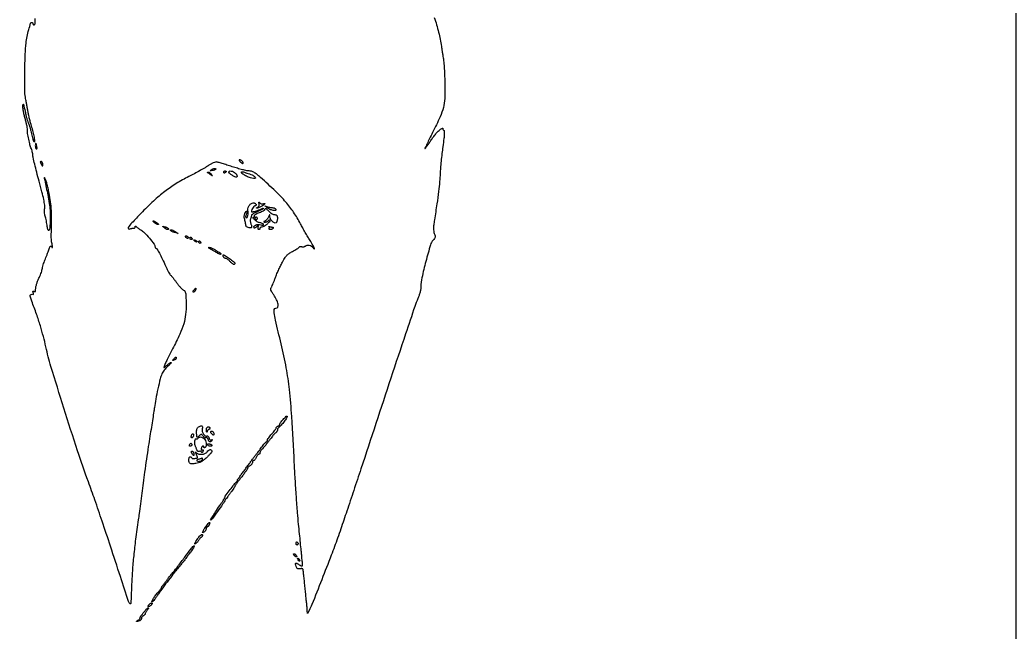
# Model space of a CAD drawing. Extents: x 0 to 1280, y 0 to 1706.
# Drawn here: x 482 to 1280, y 343 to 833 of the extents above; entities that cross this region are included whole.
import ezdxf

# ---------------------------------------------------------------- set-up
doc = ezdxf.new("R2010")
doc.units = 0

msp = doc.modelspace()

# ---------------------------------------------------------------- linework, layer by layer
msp.add_lwpolyline([(0, 853), (0, 0), (640, 0), (1280, 0), (1280, 853), (1280, 1706), (640, 1706), (0, 1706)], close=True)
msp.add_lwpolyline([(813.721374, 835.000317, -0.020564), (817.229866, 823.068134, -0.0258), (819.444067, 811.754439, 0.003122), (819.690667, 810.099529, 0.001056), (820.069772, 807.693491, 0.001051), (820.500017, 805.035776, 0.001207), (820.922277, 802.5, -0.021358), (821.331484, 799.235795, -0.005289), (821.716368, 793.85625, -0.0054), (822.02558, 787.682812, -0.00539), (822.201629, 781.5, -0.014087), (822.080286, 769.926499, -0.052411), (821.040202, 762.722293, -0.045485), (818.458719, 755.401598, -0.008822), (812.385242, 742.75, 0.002307), (809.959087, 737.860426, 0.003921), (807.980702, 733.745313, 0.000692), (806.288572, 730.140833, 0.549008), (806.378175, 730, 0.23855), (806.617352, 730.120997, 0.001936), (807.901955, 731.882007, 0.006369), (809.359055, 733.950806, 0.003988), (811.013858, 736.406834, -0.014721), (812.859482, 739.023104, -0.013772), (814.895842, 741.586323, -0.013893), (816.828488, 743.760394, -0.044954), (818.271092, 745.042306, -0.011257), (819.389111, 745.830597, -0.032353), (820.209372, 746.307826, -0.137618), (820.559143, 746.374634, -0.559222), (820.636513, 746.220882, 0.105778), (820.482519, 745.789399, 0.125601), (820.533256, 745.360916, 0.122817), (820.785091, 745.002251, 0.098434), (821.196325, 744.767892, -0.305302), (821.740715, 744.061243, -0.027148), (821.763196, 741.697353, -0.019247), (821.446572, 737.903371, -0.004255), (820.598874, 731.432481, 0.005525), (819.883094, 725.85869, 0.004339), (819.22646, 719.802041, 0.004387), (818.714133, 714.159057, 0.010759), (818.463247, 710, -0.013459), (818.032778, 703.452264, -0.007752), (817.180357, 695.595286, -0.005964), (815.832957, 685.712407, -0.002649), (813.831764, 672.711463, 0.009856), (813.275474, 668.715228, 0.028068), (813.100087, 665.911862, 0.03964), (813.25874, 663.738781, 0.052249), (813.762481, 661.818303, -0.027619), (814.329804, 660.020658, -0.107976), (814.370729, 658.863608, -0.114327), (813.924933, 657.830662, -0.032807), (812.794209, 656.490084, 0.121394), (810.664326, 652.81012, 0.006314), (806.983354, 639.532249, 0.00945), (803.795177, 626.442193, 0.054583), (803.007794, 619.37443, -0.04193), (802.839324, 617.413437, -0.018849), (802.307163, 614.882008, -0.018506), (801.540328, 612.234263, -0.023967), (800.633611, 609.87443, 0.021895), (798.148011, 603.484544, 0.001022), (790.735193, 581.495698, 0.000934), (778.896695, 545.919895, 0.000136), (754.969547, 473.5, -0.000693), (749.206005, 456.120639, -0.000784), (743.625915, 439.459375, -0.000714), (738.839776, 425.309633, -0.004323), (736.284961, 418, -0.00557), (731.147667, 404.185409, -0.002001), (723.535069, 384.626325, -0.000907), (715.641921, 364.690204, -0.029911), (713.449374, 360.016008), (712.080075, 357.5), (711.972549, 360, 0.00722), (711.905184, 361.171819, 0.003645), (711.788182, 362.646875, 0.003619), (711.645147, 364.169182, 0.005375), (711.495911, 365.5, -0.004676), (711.290002, 367.313323, -0.000625), (710.896389, 371.141183, -0.000723), (710.442005, 375.680204, -0.000607), (709.973309, 380.491262, 0.002676), (709.501502, 385.135062, 0.004095), (709.037953, 389.155393, 0.001494), (708.600824, 392.607038, 0.106554), (708.408913, 393.147382, 0.189275), (708.114864, 393.367733, 0.052235), (707.534429, 393.464145, 0.044958), (706.800572, 393.442393, 0.034086), (706.008961, 393.292092, -0.075169), (705.036516, 393.188899, -0.131948), (704.270473, 393.431511, -0.113461), (703.653325, 394.060691, -0.047151), (703.126517, 395.135973, -0.0221), (702.465636, 397.149586, -0.331751), (702.715579, 397.798391, -0.274686), (703.479196, 397.818465, -0.017545), (705.468792, 396.612405, 0.022292), (706.977585, 395.717269, 0.176611), (707.76847, 395.604791, 0.32496), (708.161085, 396.039941, 0.061063), (708.142531, 397.17767, -0.010101), (708.085523, 397.658222, -0.000358), (707.904697, 399.513459, -0.000663), (707.695497, 401.706184, -0.000464), (707.465321, 404.17767, 0.001627), (707.125435, 407.737472, 0.000326), (706.495131, 414.07719, 0.000345), (705.751755, 421.453639, 0.000322), (704.981089, 429, -0.006049), (704.145381, 438.227861, -0.002273), (703.190019, 451.171875, -0.002251), (702.27728, 465.275589, -0.002735), (701.553783, 478.5, 0.002892), (699.533286, 515.219667, 0.012493), (697.662105, 536.990443, 0.018395), (695.092999, 554.280525, 0.012969), (690.991879, 573.5, -0.001125), (686.46275, 592.507685, -0.022131), (685.343252, 598.410991, -0.109965), (685.54043, 601.004174, -0.33024), (686.883732, 602, 0.311861), (688.267403, 602.956004, 0.132665), (688.498658, 605.313114, 0.072171), (687.379889, 608.804663, 0.039973), (685.09702, 612.664695, -0.015017), (683.630294, 614.884216, -0.050098), (682.865582, 616.452024, -0.086857), (682.656169, 617.600124, -0.176773), (682.960207, 618.452052, 0.061646), (683.478339, 619.261143, 0.009449), (684.272536, 621.004078, 0.010438), (685.132134, 623.10853, 0.008886), (685.9527, 625.36252, -0.014891), (686.958467, 628.025319, -0.006913), (688.413935, 631.422736, -0.006841), (690.041826, 634.951224, -0.009472), (691.604161, 638.066263, -0.014087), (693.78325, 641.943748, -0.047499), (695.506622, 644.282266, -0.059891), (697.414281, 645.959241, -0.03313), (700.085988, 647.543574, 0.010298), (701.957675, 648.540993, 0.013237), (703.633618, 649.538072, 0.011078), (704.982679, 650.432219, 0.102798), (705.461256, 650.93731, -0.125739), (705.803266, 651.267, -0.081156), (706.321938, 651.459236, -0.072614), (706.933652, 651.488625, -0.067462), (707.54476, 651.34445, 0.079506), (708.205372, 651.205214, 0.056098), (708.963957, 651.25309, 0.055618), (709.700643, 651.469904, 0.073978), (710.296773, 651.831337, -0.123358), (711.78097, 652.543255, -0.103299), (713.532073, 652.536083, -0.095186), (715.25217, 651.809319, -0.087689), (716.638334, 650.47993, 0.084196), (717.581491, 649.562764, 0.748927), (717.848392, 649.779568, 0.031292), (716.503708, 652.496431, 0.009787), (714.159464, 656.391937, -0.00635), (712.417724, 659.24172, -0.003424), (710.340765, 662.794217, -0.003409), (708.273669, 666.443401, -0.005356), (706.55273, 669.609651, 0.026198), (701.015809, 678.856456, 0.029966), (694.764916, 687.047956, 0.024103), (686.508253, 695.736073, 0.009864), (674.516755, 706.75, 0.012871), (671.43417, 709.333081, 0.038012), (669.148332, 710.882632, 0.055479), (667.220672, 711.717941, 0.074653), (665.342062, 712, -0.052543), (663.489384, 712.195229, -0.008781), (660.000852, 713.002994, -0.009538), (655.918592, 714.107232, -0.008328), (651.69129, 715.414449, 0.002391), (647.561189, 716.745538, 0.003132), (643.774289, 717.920009, 0.002305), (640.591635, 718.869271, 0.029366), (639.376897, 719.149258, 0.121815), (638.345121, 719.072128, 0.024251), (636.604962, 718.40609, 0.024345), (634.606771, 717.409314, 0.020572), (632.595979, 716.169456, -0.016502), (630.006539, 714.543576, -0.005079), (625.99872, 712.262063, -0.005076), (621.459911, 709.798954, -0.005548), (617.003913, 707.501962, 0.022224), (606.902804, 701.861056, 0.025596), (597.8252, 695.584878, 0.023221), (588.748987, 687.900605, 0.013674), (578.605511, 677.93967, 0.003829), (571.422285, 670.374004, 0.032402), (568.446588, 666.746705, 0.380134), (568.553441, 665.725708, 0.295934), (569.706872, 665.534181, -0.030355), (570.485115, 665.81844, -0.025323), (571.340456, 666.026737, -0.026071), (572.144577, 666.136866, -0.061038), (572.75, 666.113883, 0.104073), (573.227904, 666.136615, 0.114802), (573.637311, 666.351598, 0.113268), (573.913569, 666.728048, 0.099243), (574.015313, 667.206163, -0.045429), (574.064992, 667.688526, -0.256399), (574.224985, 667.880255, -0.282967), (574.458022, 667.838304, -0.051931), (574.765313, 667.5, 0.065666), (575.234622, 667.010919, 0.014472), (576.165436, 666.309255, 0.014814), (577.297622, 665.555493, 0.013769), (578.5, 664.850657, -0.075041), (581.335402, 662.684069, -0.01709), (585.397112, 658.184879, -0.013125), (589.183176, 653.444279, -0.155038), (589.959471, 651.25, 0.057963), (590.030848, 650.771936, 0.075366), (590.208912, 650.367188, 0.092597), (590.461762, 650.095535, 0.160498), (590.751717, 650, -0.266304), (591.552288, 649.541063, -0.008468), (593.459339, 646.154049, -0.012816), (595.769863, 641.608174, -0.005703), (598.591309, 635.507805, 0.009427), (599.708112, 633.139561, 0.011664), (600.840301, 630.979774, 0.010088), (601.863436, 629.218791, 0.08072), (602.471585, 628.507805, -0.04423), (603.134512, 627.838065, -0.00571), (604.404309, 626.269311, -0.006628), (605.868313, 624.366476, -0.005487), (607.378039, 622.302615, 0.016138), (608.931558, 620.271138, 0.019277), (610.527312, 618.465169, 0.018354), (611.969645, 617.061362, 0.107366), (612.882084, 616.537425, -0.1875), (613.83505, 615.769901, -0.086692), (614.388036, 614.250843, -0.035211), (614.686515, 611.439572, -0.004844), (614.837855, 605.550832, -0.030772), (614.443449, 596.891934, -0.046496), (612.945306, 589.500123, -0.036102), (609.802887, 581.278123, -0.011425), (603.966156, 569.5, 0.003399), (601.708086, 565.121468, 0.004371), (599.694877, 561.064193, 0.00337), (598.061994, 557.641321, 0.037567), (597.525157, 556.229169, 0.01038), (597.123968, 554.764908, 0.527981), (597.290503, 554.576896, 0.154023), (597.70634, 554.768265, 0.002615), (599.582738, 556.489098, -0.016731), (600.66332, 557.425336, -0.027015), (601.649039, 558.138729, -0.025465), (602.456546, 558.602727, -0.324748), (602.782305, 558.551028, -0.369074), (602.807253, 558.232933, -0.021661), (602.155339, 557.413747, -0.02438), (601.206379, 556.423765, -0.014575), (599.989594, 555.33779, 0.031229), (598.642514, 554.052463, 0.022103), (597.291999, 552.456265, 0.022406), (596.133332, 550.809749, 0.043183), (595.386329, 549.38219, 0.038612), (594.097418, 545.474388, 0.005968), (592.240258, 537.523792, 0.007181), (590.512705, 529.138365, 0.014632), (589.444447, 522.5, -0.005418), (589.025475, 519.551036, -0.000828), (588.117446, 513.686801, -0.000926), (587.021538, 506.769759, -0.000803), (585.847032, 499.518898, 0.003117), (584.543394, 491.227884, 0.001723), (583.049207, 481.086068, 0.001718), (581.605706, 470.797675, 0.002765), (580.454175, 462.018898, -0.000998), (579.407232, 453.812608, -0.000891), (578.288011, 445.296176, -0.000893), (577.255074, 437.647721, -0.002782), (576.521295, 432.5, 0.004401), (574.364683, 417.01189, 0.007099), (572.832083, 403.784921, 0.007908), (571.793491, 391.644751, 0.007951), (571.1416, 379.5, -0.002053), (570.567179, 365.775771, -0.621666), (569.768884, 365.426466, -0.139731), (568.679942, 367.041629, -0.000615), (562.175179, 387.051272, 0.001142), (554.224458, 411.42146, 0.002), (547.515321, 431.556004, 0.002392), (541.704027, 448.498438, 0.003752), (536.529944, 463, -0.007991), (527.872635, 487.929724, -0.003252), (516.85743, 522.110526, -0.002554), (506.544684, 555.432085, -0.020406), (502.499357, 571, 0.010995), (500.460802, 579.499022, 0.010478), (498.020373, 588.038796, 0.009462), (494.990259, 597.23694, 0.006153), (491.159136, 607.75, -0.013258), (490.026688, 611.000406, -0.126249), (489.942742, 612.457015, -0.311192), (490.613543, 613.112444, -0.079765), (492.214012, 613.130417, 0.294359), (492.431205, 613.228606, 0.131224), (492.53206, 613.540544, 0.070535), (492.486588, 614.049623, 0.034135), (492.294073, 614.676041, -0.026576), (492.062327, 615.391453, -0.198402), (492.108209, 615.738112, -0.355418), (492.34804, 615.82962, -0.05884), (492.830061, 615.605028, 0.052257), (493.283404, 615.386511, 0.103873), (493.67657, 615.332014, 0.165489), (493.945305, 615.444772, 0.192463), (494.0689, 615.690983, -0.017845), (494.43455, 618.70703, -0.028012), (494.984723, 621.258959, -0.029607), (495.789856, 623.628475, -0.02344), (496.926852, 626.084166, 0.019577), (497.749083, 627.824651, 0.014419), (498.526872, 629.810209, 0.014618), (499.154098, 631.733274, 0.031293), (499.499991, 633.255182, -0.021275), (499.815072, 634.782388, -0.010084), (500.343838, 636.721835, -0.009974), (500.979358, 638.731487, -0.013913), (501.633055, 640.5, 0.000584), (503.380503, 644.866039, 0.003208), (504.305877, 647.229921, 0.005771), (504.922875, 648.893454, 0.006939), (505.463117, 650.471975, -0.019959), (505.854078, 651.524079, -0.224525), (506.176412, 651.814506, -0.291127), (506.546373, 651.710144, -0.030713), (507.128617, 650.971975, 0.136991), (507.505171, 650.659884, 0.511955), (507.72713, 650.788909, 0.064019), (507.70104, 651.659581, 0.008253), (507.376919, 653.5, -0.016389), (507.092187, 655.286438, -0.010846), (506.877328, 657.353125, -0.01092), (506.75589, 659.37261, -0.020772), (506.761287, 661, 0.008432), (507.053036, 671.420559, 0.015223), (506.888085, 679.958251, 0.017971), (506.251597, 687.366853, 0.021309), (505.102988, 694.296822, 0.006565), (504.236214, 698.173051, 0.008409), (503.331738, 701.716136, 0.006725), (502.487484, 704.649807, 0.068664), (501.960367, 705.796822, 0.02014), (501.412284, 706.584091, 0.602277), (501.22333, 706.553245, 0.129998), (501.193602, 706.105141, 0.005263), (501.523707, 704.5, -0.00302), (503.969346, 692.872608, -0.013166), (505.193628, 685.945913, -0.020588), (505.768713, 680.613967, -0.01862), (505.929715, 675.070546, -0.010738), (505.723899, 668.137155, -0.062048), (505.08651, 664.534037, -0.717782), (504.329148, 664.513848, -0.055838), (503.59596, 667.5, 0.010124), (503.272265, 669.649698, 0.007854), (502.836018, 671.975553, 0.007952), (502.360308, 674.13303, 0.018943), (501.921207, 675.714649, -0.03758), (501.571571, 677.18428, -0.023218), (501.372947, 678.950067, -0.023236), (501.339036, 680.723197, -0.038209), (501.494288, 682.214649, 0.081404), (501.536741, 684.619446, 0.014604), (500.75781, 689.050693, 0.012018), (499.335375, 695.202079, 0.00444), (497.046233, 703.801633, -0.003222), (495.113119, 710.993149, -0.004487), (493.482331, 717.455804, -0.002786), (492.191532, 722.903964, -0.056827), (492, 724.583751, 0.042476), (491.89806, 725.781545, 0.017684), (491.567226, 727.371367, 0.017345), (491.090815, 729.058478, 0.021472), (490.526728, 730.590273, -0.039908), (489.494699, 733.746689, -0.013066), (488.473269, 738.536538, -0.009632), (487.680209, 743.307886, -0.103247), (487.797851, 745.255746, 0.118497), (487.814149, 745.795335, 0.003918), (487.355262, 747.911587, 0.007268), (486.754024, 750.412781, 0.004973), (486.001915, 753.235647, -0.010519), (485.241383, 756.222935, -0.010676), (484.611253, 759.22486, -0.010512), (484.174331, 761.856441, -0.042436), (484.078947, 763.479901, -0.021371), (484.204412, 765.298757, -0.781065), (484.455186, 765.332311, -0.040515), (484.872876, 763.96582, -0.001392), (486.054326, 758.5, 0.009673), (486.633643, 756.01953, 0.009275), (487.316009, 753.528125, 0.009245), (487.999102, 751.353574, 0.032716), (488.552753, 750, -0.03275), (489.100537, 748.660511, -0.009754), (489.7607, 746.550435, -0.009738), (490.411366, 744.145528, -0.010379), (490.953147, 741.767437, 0.011853), (491.469313, 739.532223, 0.016486), (492.044104, 737.560235, 0.012938), (492.608957, 735.975845, 0.163659), (493.008044, 735.495029, 0.608433), (493.598394, 735.848597, 0.025124), (493.245916, 738.975353, 0.022621), (492.345544, 743.247237, 0.015545), (490.958005, 748, -0.012162), (490.188018, 750.572634, -0.006452), (489.353218, 753.79375, -0.006417), (488.584032, 757.111013, -0.009891), (488.012737, 760, 0.000698), (487.509155, 762.817845, 0.000527), (486.948276, 765.9125, 0.000532), (486.415057, 768.819433, 0.001233), (486.007111, 771, -0.046455), (485.491037, 776.44091, -0.003644), (485.572118, 791.016189, -0.005147), (485.907824, 805.518652, -0.019866), (486.566116, 814.5, -0.022971), (487.383287, 819.601753, -0.016752), (488.738751, 825.182675, -0.008144), (490.267369, 830.341845, -0.327636), (491.163951, 831, -0.118859), (491.482834, 830.923109, -0.100648), (491.754411, 830.70625, -0.092316), (491.936773, 830.381928, -0.082214), (492, 830, 0.106713), (492.082368, 829.618464, 0.099439), (492.315889, 829.29375, 0.095965), (492.664844, 829.076063, 0.09186), (493.075366, 829, 0.246562), (493.465144, 829.20465, 0.081483), (493.750091, 829.807989, 0.058887), (493.894446, 830.696931, 0.036981), (493.862212, 831.750601, -0.030098), (493.811243, 832.899533, -0.027843), (493.895588, 834.076919, -0.028948)], format="xyb")
for points in [[(494, 732.059017, 0.040387), (494.063247, 731.277279, 0.04303), (494.251316, 730.532876, 0.047181), (494.526876, 729.928471, 0.124427), (494.855543, 729.589279, 0.332306), (495.134463, 729.613909, 0.162929), (495.321085, 729.941332, 0.068119), (495.361032, 730.617574, 0.027972), (495.238966, 731.530262, 0.014177), (494.818215, 733.43655, 0.234629), (494.407977, 733.917219, 0.511066), (494.069808, 733.713796, 0.021083)], [(498.015313, 719.309017, 0.074451), (498.084762, 718.898416, 0.021733), (498.310881, 718.297024, 0.021318), (498.627837, 717.633658, 0.021347), (499, 717, 0.010223), (499.569384, 716.157251, 0.295079), (499.800669, 716.064256, 0.343021), (499.953006, 716.238528, 0.012098), (499.984687, 717.190983, 0.053738), (499.916365, 717.883651, 0.049393), (499.701752, 718.566787, 0.052761), (499.382022, 719.140373, 0.101161), (499, 719.5, 0.058538), (498.617853, 719.678337, 0.128516), (498.298248, 719.698838, 0.195945), (498.092401, 719.564397, 0.157323)], [(658, 719.5, 0.035768), (658.550187, 718.926013, 0.036518), (659.172953, 718.440625, 0.039072), (659.774419, 718.10344, 0.108636), (660.244889, 718, 0.231849), (660.514808, 718.132271, 0.208269), (660.592042, 718.436222, 0.095981), (660.414547, 718.917672, 0.037052), (660, 719.5, 0.035768), (659.449813, 720.073987, 0.036518), (658.827047, 720.559375, 0.039072), (658.225581, 720.89656, 0.108636), (657.755111, 721, 0.231849), (657.485192, 720.867729, 0.208269), (657.407958, 720.563778, 0.095981), (657.585453, 720.082328, 0.037052)], [(635.127555, 709.25, -0.002253), (636.013098, 708.11031, -0.484056), (635.983598, 707.992604, -0.268706), (635.813734, 708.009889, -0.001613), (634.5, 708.967032, 0.000677), (633.703647, 709.549513, 0.000854), (632.965104, 710.086246, 0.000676), (632.344143, 710.534628, 0.006866), (632.083333, 710.717032, -0.262974), (632.031105, 710.82247, -0.280207), (632.095803, 710.916878, -0.081051), (632.335842, 710.981211, -0.025033), (632.710889, 711, -0.118513), (633.206305, 710.880901, -0.038743), (633.851526, 710.485937, -0.036088), (634.52532, 709.919689, -0.033687)], [(638.640897, 713.307564, -0.088673), (638.228069, 713.019942, -0.025124), (637.498496, 712.727362, -0.024472), (636.62651, 712.474519, -0.023666), (635.72423, 712.304765, -0.00808), (634.54525, 712.159634, -0.217883), (634.253814, 712.257098, -0.4653), (634.264499, 712.462349, -0.016395), (635, 712.981889, -0.063597), (636.351932, 713.643607, -0.059808), (637.855329, 713.961978, -0.171926), (638.59582, 713.771865, -0.472113)], [(647, 711.559017, -0.151918), (646.934461, 711.34829, -0.038439), (646.70625, 711.066025, -0.035638), (646.382774, 710.768994, -0.029505), (646, 710.5, -0.082592), (645.6179, 710.343488, -0.161196), (645.29375, 710.3746, -0.182303), (645.078288, 710.586039, -0.108972), (645, 710.940983, -0.093332), (645.076123, 711.345238, -0.09642), (645.29375, 711.688914, -0.099167), (645.618444, 711.918938, -0.105053), (646, 712, -0.042167), (646.382849, 711.967655, -0.061769), (646.70625, 711.870461, -0.081139), (646.92554, 711.727648, -0.210953)], [(654.505548, 709.993869, -0.034729), (655.149654, 709.174376, -0.05158), (655.581855, 708.371133, -0.065724), (655.760395, 707.698111, -0.232416), (655.620113, 707.286779, -0.302488), (654.604614, 707.083123, -0.031279), (652.29686, 708.203852, -0.034615), (650.092783, 709.659995, -0.150116), (649.192997, 710.921008, -0.380579), (649.555623, 711.765587, -0.153876), (650.904181, 711.945432, -0.080227), (652.889024, 711.259159, -0.085767)], [(669.821429, 707.321034, -0.031369), (670.449785, 706.608682, -0.341277), (670.450627, 706.249958, -0.21613), (670.056697, 706.040011, -0.015989), (668.805827, 706, -0.086032), (666.412584, 706.41486, -0.030452), (663.203854, 707.787277, -0.027085), (660.271719, 709.463023, -0.170546), (659.232107, 710.803679, -0.589711), (659.782266, 711.401519, -0.019755), (663.644781, 710.298211, -0.022218), (667.693139, 708.764371, -0.094947)], [(676.621855, 685.685134, -0.084586), (677.724601, 685.90596, -0.623114), (677.911957, 685.550589, -0.091734), (676.925485, 684.615743, -0.024587), (675.04966, 683.52568, -0.0179), (672.885272, 682.502883, -0.060604), (671.388048, 682.064889, -0.732836), (671.254112, 682.328898, -0.06198), (672.208467, 683.056856, 0.073286), (672.870954, 683.586191, 0.091529), (673.293639, 684.248846, 0.095172), (673.441877, 684.99751, 0.086117), (673.311288, 685.776447, -0.011803), (673.020498, 686.670943, -0.300529), (673.091069, 686.904716, -0.360222), (673.313318, 686.905212, -0.014084), (673.974676, 686.328145, 0.069124), (674.562551, 685.919384, 0.057879), (675.275762, 685.65587, 0.059987), (676.000651, 685.569596, 0.091514)], [(671, 684.893011, -0.107224), (670.926085, 684.552301, -0.099518), (670.716585, 684.262322, -0.095823), (670.403511, 684.067908, -0.091414), (670.035184, 684, 0.225565), (669.09013, 683.550803, 0.042459), (667.982629, 681.926827, 0.042218), (667.179687, 680.172666, 0.290339), (667.377493, 679.289174, 0.240082), (667.78681, 679.156181, 0.018657), (668.951669, 679.385525, 0.022242), (670.383319, 679.791294, 0.014989), (671.978749, 680.37482, -0.002431), (676.257314, 682.06268, -0.44082), (676.644092, 681.871293, -0.369476), (676.442707, 681.428599, -0.002382), (672.233554, 679.491733, 0.012967), (670.227668, 678.516744, 0.020426), (668.565592, 677.566832, 0.015572), (667.30356, 676.719631, 0.299564), (667.142312, 676.299339, -0.088496), (667.159034, 675.873444, -0.023469), (667.033924, 675.202011, -0.02305), (666.816872, 674.439274, -0.02189), (666.527299, 673.68623, 0.07831), (666.300048, 672.81294, 0.04257), (666.285393, 671.701692, 0.040811), (666.466444, 670.531306, 0.048155), (666.830831, 669.471941, -0.036503), (667.1857, 668.513344, -0.051621), (667.347127, 667.618256, -0.064038), (667.309792, 666.909413, -0.21228), (667.052532, 666.532467, -0.163086), (666.092013, 666.307315, -0.054388), (664.658538, 666.600498, -0.054662), (663.370379, 667.175177, -0.235073), (662.923489, 667.856989, 0.017305), (662.725407, 669.141189, 0.009466), (662.398626, 670.700492, 0.009225), (661.993078, 672.329731, 0.011231), (661.551232, 673.838582, -0.114193), (661.409915, 675.602828, -0.049981), (661.98781, 677.89133, -0.063842), (662.864991, 679.598099, -0.468933), (663.662041, 679.671293, -0.213335), (663.785638, 679.347873, -0.04299), (663.696821, 678.723336, -0.038448), (663.456783, 677.958342, -0.027629), (663.078316, 677.146335, 0.041797), (662.720974, 676.319303, 0.062284), (662.564657, 675.547759, 0.081264), (662.618001, 674.933904, 0.19449), (662.883606, 674.571936, 0.413543), (663.687686, 674.760781, 0.078727), (664.334486, 676.296017, 0.056524), (664.621842, 678.516811, 0.065507), (664.377215, 680.633193, -0.156691), (664.510377, 682.680568, -0.087946), (665.828774, 684.824942, -0.093861), (667.714383, 686.279144, -0.212142), (669.477319, 686.37033, -0.047595), (670.059807, 686.080629, -0.053459), (670.552712, 685.695341, -0.060807), (670.889935, 685.27752, -0.140307)], [(681.409091, 679.5, 0.036504), (682.516688, 678.543313, 0.034164), (683.775568, 677.734375, 0.036004), (684.994212, 677.174201, 0.089964), (685.954545, 677, -0.076386), (686.956712, 676.845998, -0.166037), (687.576125, 676.390547, -0.120653), (687.905903, 675.534098, -0.031863), (688, 674.059017, -0.033325), (687.921668, 672.885059, -0.038525), (687.68774, 671.78896, -0.042099), (687.346456, 670.912756, -0.141342), (686.936987, 670.461056, -0.262492), (685.612532, 670.407819, -0.076774), (683.899831, 671.647351, -0.069216), (682.460688, 673.529247, -0.121696), (681.936614, 675.404988, 0.002928), (681.884309, 676.853121, 0.423686), (681.769693, 676.955141, 0.283468), (681.616118, 676.843957, 0.002111), (681.000431, 675.335404, -0.046239), (680.533694, 674.429365, -0.031837), (679.85121, 673.496753, -0.032177), (679.072101, 672.676592, -0.055035), (678.313817, 672.115813, 0.010053), (677.367585, 671.539677, 0.193704), (677.171222, 671.265265, 0.448287), (677.296098, 671.084456, 0.025981), (678.05, 671.030409, 0.065288), (678.731144, 671.106172, 0.040263), (679.497187, 671.361433, 0.039784), (680.226843, 671.742836, 0.056113), (680.8, 672.2, -0.037179), (681.260613, 672.596771, -0.107521), (681.642425, 672.768438, -0.25114), (681.880896, 672.698884, -0.206118), (681.982723, 672.45, -0.181554), (681.44651, 671.097216, -0.031707), (679.44443, 669.152644, -0.033015), (677.187199, 667.467011, -0.144857), (675.609053, 667, 0.060257), (674.99373, 666.925574, 0.078996), (674.472659, 666.70625, 0.097116), (674.123751, 666.381409, 0.15817), (674, 666, -0.089443), (673.931152, 665.618207, -0.095162), (673.733751, 665.29375, -0.099841), (673.439407, 665.076675, -0.10954), (673.09362, 665, -0.259779), (672.78456, 665.172195, -0.09204), (672.594665, 665.660938, -0.062491), (672.549392, 666.38782, -0.036972), (672.66784, 667.25, 0.00409), (672.977125, 668.758252, 0.386455), (672.871199, 668.933581, 0.300001), (672.648106, 668.866243, 0.003246), (671.584553, 667.573001, -0.041299), (670.930204, 666.89045, -0.064568), (670.257171, 666.434944, -0.089375), (669.670272, 666.261243, -0.227526), (669.261905, 666.404762, -0.359554), (669.156898, 667.50588, -0.133092), (670.425936, 668.598691, -0.084836), (672.602931, 669.217691, -0.118317), (674.603477, 668.960658, 0.027996), (675.563405, 668.655975, 0.061316), (676.326886, 668.557022, 0.108178), (676.816483, 668.660918, 0.294652), (677, 668.945296, 0.229427), (676.812431, 669.332556, 0.045577), (676.14921, 669.764815, 0.039862), (675.212977, 670.168215, 0.027745), (674.103692, 670.477225, -0.076886), (671.873488, 671.341402, -0.046825), (669.563412, 672.979187, -0.09493), (668.461506, 674.366617, -0.563535), (668.845012, 675, 0.110346), (669.265899, 675.094031, 0.123232), (669.587285, 675.356501, 0.117524), (669.757031, 675.750536, 0.094263), (669.75, 676.213621, -0.259659), (669.92553, 676.77128, -0.045601), (670.821875, 677.476489, -0.039358), (672.139963, 678.191101, -0.025979), (673.75, 678.808514, 0.018038), (675.378335, 679.403472, 0.026802), (676.751562, 680.049913, 0.025093), (677.772753, 680.667244, 0.249195), (678, 681.094893, -0.169093), (678.219728, 681.72604, -0.347658), (678.698461, 681.838934, -0.077575), (679.631978, 681.210607, -0.009533)], [(683.916808, 682.609327, -0.052571), (684.875601, 682.464174, -0.056297), (685.759852, 682.12347, -0.06319), (686.443002, 681.649595, -0.129839), (686.797185, 681.108869, -0.456718), (686.338535, 680.33532, -0.09875), (684.565118, 680.367442, -0.055834), (681.983366, 681.24174, -0.051448), (679.581445, 682.6844, -0.001388), (678.181633, 683.740752, -0.20788), (678.085054, 683.912752, -0.555161), (678.173509, 683.981249, -0.002522), (679.5, 683.482371, 0.027492), (680.439719, 683.181562, 0.014921), (681.622437, 682.910881, 0.014825), (682.845761, 682.706553, 0.022665)], [(591.44113, 670.468197, -0.020752), (592.124896, 669.90494, -0.058084), (592.535596, 669.440625, -0.190929), (592.600445, 669.164711, -0.38158), (592.44113, 669.031803, -0.08984), (591.954015, 669.137147, -0.021922), (591.20625, 669.485547, -0.021763), (590.371088, 669.967477, -0.02017), (589.55887, 670.531803, -0.020752), (588.875104, 671.09506, -0.058084), (588.464404, 671.559375, -0.190929), (588.399555, 671.835289, -0.38158), (588.55887, 671.968197, -0.08984), (589.045985, 671.862853, -0.021922), (589.79375, 671.514453, -0.021763), (590.628912, 671.032523, -0.02017)], [(670, 674, 0.099038), (670.076342, 673.618362, 0.097945), (670.29375, 673.29375, 0.097945), (670.618362, 673.076342, 0.099038), (671, 673, 0.099038), (671.381638, 673.076342, 0.097945), (671.70625, 673.29375, 0.097945), (671.923658, 673.618362, 0.099038), (672, 674, 0.099038), (671.923658, 674.381638, 0.097945), (671.70625, 674.70625, 0.097945), (671.381638, 674.923658, 0.099038), (671, 675, 0.099038), (670.618362, 674.923658, 0.097945), (670.29375, 674.70625, 0.097945), (670.076342, 674.381638, 0.099038)], [(600.574601, 665.879293, -0.258836), (600.602517, 665.286004, -0.334583), (600.13122, 665.049257, -0.083104), (598.92746, 665.483304, -0.032453), (597.44113, 666.450263, -0.002577), (596.135017, 667.43662, -0.329262), (596.081416, 667.621169, -0.38002), (596.238395, 667.705095, -0.00288), (597.765584, 667.329557, -0.027919), (598.672703, 667.046264, -0.029525), (599.525286, 666.668017, -0.030882), (600.214736, 666.256296, -0.104665)], [(606, 663.422849), (608.5, 661.91657), (606, 662.570679, -0.021171), (604.973209, 662.886328, -0.019921), (603.955312, 663.293379, -0.020345), (603.083055, 663.726555, -0.06254), (602.55, 664.112395, -0.223265), (602.324938, 664.675852, -0.455223), (602.657374, 664.932321, -0.063031), (604.104691, 664.447609, -0.023306)], [(684.140804, 667, -0.121649), (684.463243, 666.920373, -0.18759), (684.649425, 666.70625, -0.151312), (684.663842, 666.382488, -0.07457), (684.5, 666, -0.091204), (684.153536, 665.617096, -0.053126), (683.622888, 665.29375, -0.050746), (683.00158, 665.074178, -0.059645), (682.381966, 665, -0.062207), (681.848561, 665.066621, -0.13226), (681.488632, 665.268661, -0.191612), (681.355939, 665.567672, -0.149245), (681.447214, 665.91459, 0.079585), (681.606015, 666.295769, 0.094753), (681.624277, 666.684339, 0.105917), (681.500857, 667.019299, 0.125204), (681.256231, 667.250695, -0.074951), (681.089373, 667.379692, -0.608481), (681.113355, 667.449659, -0.086133), (681.354431, 667.443747, -0.012712), (681.831787, 667.336105, 0.014658), (682.41318, 667.207379, 0.011009), (683.059424, 667.098731, 0.011154), (683.672416, 667.023423, 0.024988)], [(616.5, 659, -0.076764), (616.661825, 658.617617, -0.154201), (616.642737, 658.29375, -0.186277), (616.449529, 658.079239, -0.117858), (616.118034, 658, -0.085235), (615.689814, 658.073533, -0.053414), (615.230237, 658.29375, -0.051777), (614.810561, 658.617474, -0.064269), (614.5, 659, -0.076764), (614.338175, 659.382383, -0.154201), (614.357263, 659.70625, -0.186277), (614.550471, 659.920761, -0.117858), (614.881966, 660, -0.085235), (615.310186, 659.926467, -0.053414), (615.769763, 659.70625, -0.051777), (616.189439, 659.382526, -0.064269)], [(619.5, 658, -0.082592), (619.656512, 657.6179, -0.161196), (619.6254, 657.29375, -0.182303), (619.413961, 657.078288, -0.108972), (619.059017, 657, -0.093332), (618.654762, 657.076123, -0.09642), (618.311086, 657.29375, -0.099167), (618.081062, 657.618444, -0.105053), (618, 658, -0.042167), (618.032345, 658.382849, -0.061769), (618.129539, 658.70625, -0.081139), (618.272352, 658.92554, -0.210953), (618.440983, 659, -0.151918), (618.65171, 658.934461, -0.038439), (618.933975, 658.70625, -0.035638), (619.231006, 658.382774, -0.029505)], [(623.526461, 655.193128, -0.20742), (623.220211, 655.072099, -0.082976), (622.768815, 655.162781, -0.063152), (622.246577, 655.441312, -0.043285), (621.733333, 655.875912, -0.011214), (621.106486, 656.536448, -0.400052), (621.111181, 656.729672, -0.286372), (621.336218, 656.78179, -0.008399), (622.293128, 656.435707, -0.036269), (622.940734, 656.133723, -0.070189), (623.395085, 655.789051, -0.120343), (623.59249, 655.461316, -0.278911)], [(626.5, 655, -0.082592), (626.656512, 654.6179, -0.161196), (626.6254, 654.29375, -0.182303), (626.413961, 654.078288, -0.108972), (626.059017, 654, -0.093332), (625.654762, 654.076123, -0.09642), (625.311086, 654.29375, -0.099167), (625.081062, 654.618444, -0.105053), (625, 655, -0.042167), (625.032345, 655.382849, -0.061769), (625.129539, 655.70625, -0.081139), (625.272352, 655.92554, -0.210953), (625.440983, 656, -0.151918), (625.65171, 655.934461, -0.038439), (625.933975, 655.70625, -0.035638), (626.231006, 655.382774, -0.029505)], [(642.567521, 645.890749, -0.209588), (642.647432, 645.325248, -0.414108), (642.288323, 645.123072, -0.051842), (640.989968, 645.635705, -0.006276), (638.280416, 647.088569, -0.011681), (634.420091, 649.340555, -0.114127), (633.084678, 650.658281, -0.736875), (633.426415, 651.059667, -0.017774), (636.758504, 649.490391, -0.008444), (638.812733, 648.387878, -0.011322), (640.634035, 647.315578, -0.008611), (642.108608, 646.366308, -0.107416)], [(649.586522, 641.83048, -0.011573), (651.277457, 640.555806, -0.016802), (652.703541, 639.348053, -0.012408), (653.806885, 638.297048, -0.198776), (654, 637.83048, -0.263747), (653.642535, 637.199953, -0.238022), (652.887909, 637.145564, -0.080906), (651.626279, 637.931033, -0.024577), (650, 639.5, 0.023735), (649.011403, 640.456977, 0.027612), (647.983289, 641.265625, 0.028296), (647.052402, 641.842381, 0.125176), (646.432675, 642, -0.108165), (645.923803, 642.111388, -0.066426), (645.402886, 642.440625, -0.06185), (644.949383, 642.926496, -0.065344), (644.638374, 643.5, -0.115479), (644.498137, 644.521232, -0.483898), (644.944023, 644.810793, -0.068867), (646.306979, 644.130543, -0.005589)], [(622.361626, 616.5, -0.054778), (622.065988, 615.926337, -0.05745), (621.656816, 615.440625, -0.064053), (621.201557, 615.11007, -0.125677), (620.770566, 615, -0.214681), (620.484197, 615.128897, -0.22275), (620.396714, 615.425778, -0.100348), (620.57205, 615.903434, -0.035237), (621, 616.5, -0.012711), (621.50208, 617.074599, -0.017822), (621.980891, 617.559375, -0.014236), (622.395857, 617.928855, -0.176553), (622.59106, 618, -0.407084), (622.688496, 617.904913, -0.044074), (622.666459, 617.559375, -0.034664), (622.557685, 617.075405, -0.019009)], [(607, 562.106989, -0.148172), (606.882557, 561.719384, -0.058677), (606.517826, 561.291272, -0.05126), (605.986565, 560.891147, -0.0442), (605.358556, 560.584097, -0.012731), (604.458284, 560.264678, -0.389672), (604.258808, 560.355597, -0.27071), (604.292701, 560.617386, -0.008807), (604.981001, 561.477108, -0.017238), (605.946872, 562.562498, -0.127361), (606.530548, 562.925, -0.389178), (606.870501, 562.765008, -0.097466)], [(693.444587, 511.277218, -0.010823), (692.263736, 509.7725, -0.012057), (691.05947, 508.374649, -0.011441), (689.980201, 507.23486, -0.060087), (689.305138, 506.70031, 0.068832), (688.805863, 506.29061, 0.05275), (688.383384, 505.724097, 0.053677), (688.096285, 505.09498, 0.080391), (688, 504.5, -0.081538), (687.902324, 503.905019, -0.054115), (687.611086, 503.275903, -0.053061), (687.182497, 502.709426, -0.068533), (686.676039, 502.29969, 0.061783), (686.013236, 501.778053, 0.013849), (685.028342, 500.727004, 0.014163), (683.951995, 499.441038, 0.013281), (682.926039, 498.068836, -0.007776), (681.21272, 495.7239, -0.009531), (679.537136, 493.589767, -0.008915), (677.691352, 491.409469, -0.005548), (675.453582, 488.916112, 0.032768), (674.897303, 488.223991, 0.031324), (674.42699, 487.454946, 0.032876), (674.099951, 486.72363, 0.08893), (674, 486.166112, -0.086607), (673.92229, 485.720839, -0.094127), (673.698979, 485.342545, -0.100234), (673.366158, 485.089517, -0.113035), (672.975249, 485, 0.17856), (672.516219, 484.830672, 0.048871), (671.97231, 484.265625, 0.042913), (671.439151, 483.456979, 0.033464), (671, 482.5, -0.033464), (670.560849, 481.543021, -0.042913), (670.02769, 480.734375, -0.048871), (669.483781, 480.169328, -0.17856), (669.024751, 480, 0.144034), (668.63397, 479.885043, 0.09948), (668.301021, 479.561864, 0.083858), (668.076665, 479.078619, 0.066932), (668, 478.508474, -0.107418), (667.856181, 477.846761, -0.050645), (667.4125, 477.088184, -0.046919), (666.765087, 476.356259, -0.048682), (666, 475.767927, 0.028862), (665.234432, 475.226042, 0.035032), (664.5875, 474.630931, 0.037636), (664.130326, 474.067689, 0.15282), (664, 473.651246, -0.148466), (663.830132, 473.091776, -0.005155), (662.53125, 471.192657, -0.00922), (660.915853, 468.970635, -0.006269), (659, 466.5, 0.004991), (657.083889, 464.042025, 0.00753), (655.46875, 461.859557, 0.00352), (654.143242, 459.983117, 0.153173), (654, 459.526504, -0.141496), (653.87442, 459.09163, -0.006837), (653.045313, 457.814818, -0.010694), (651.99514, 456.315395, -0.007466), (650.75, 454.668297, 0.004201), (649.432421, 452.948832, 0.004366), (648.160937, 451.229281, 0.004209), (647.086772, 449.723222, 0.018925), (646.5, 448.814364, -0.016283), (644.078367, 445.019621, -0.004609), (640.064384, 439.273839, -0.001675), (635.762095, 433.277303, -0.098194), (634.781368, 432.364878, -0.774968), (634.523846, 432.612106, -0.009225), (636.418807, 435.837124, -0.009934), (639.186084, 440.158704, -0.005776), (642.669468, 445.239744, 0.005275), (643.945677, 447.097294, 0.007808), (645.021656, 448.754699, 0.004046), (645.894582, 450.171783, 0.136847), (646, 450.549736, -0.157416), (646.2742, 451.399092, -0.002275), (649.436217, 455.744188, -0.006424), (652.483319, 459.78183, -0.026856), (654.47417, 462.083888, 0.018888), (655.058346, 462.738027, 0.023041), (655.551787, 463.393743, 0.022422), (655.909752, 463.972128, 0.128034), (656, 464.318785, -0.150592), (656.135323, 464.7579, -0.002717), (657.542187, 466.799767, -0.006497), (659.23796, 469.166385, -0.00426), (661.25, 471.850494, 0.002112), (663.369957, 474.653398, 0.002326), (665.398438, 477.385423, 0.002164), (667.110411, 479.734962, 0.011834), (668, 481.030548, -0.011161), (668.68365, 482.029083, -0.007698), (669.5, 483.129959, -0.007766), (670.31823, 484.164877, -0.015709), (671, 484.948597, 0.020297), (671.764055, 485.843354, 0.005404), (672.907138, 487.330355, 0.00547), (674.171046, 489.050701, 0.005613), (675.386001, 490.783646, -0.013005), (676.554466, 492.398948, -0.018671), (677.678039, 493.761446, -0.014743), (678.661413, 494.803556, -0.198784), (679.136001, 495, 0.142986), (679.46586, 495.0963, 0.099154), (679.747604, 495.367188, 0.083865), (679.938291, 495.772192, 0.067321), (680.004778, 496.25, -0.133763), (680.197072, 496.945436, -0.017457), (681.034873, 498.250722, -0.019299), (682.166001, 499.756919, -0.015046), (683.504778, 501.305651, 0.011845), (684.843514, 502.834444, 0.016075), (685.973278, 504.280013, 0.012984), (686.830843, 505.519455, 0.145846), (687, 506.087036, -0.129681), (687.109671, 506.502771, -0.063266), (687.440625, 506.945231, -0.056376), (687.926297, 507.345738, -0.052685), (688.5, 507.638374, 0.053059), (689.073696, 507.931545, 0.056573), (689.559375, 508.333598, 0.063416), (689.890254, 508.77834, 0.128951), (690, 509.196799, -0.173852), (690.447353, 510.444508, -0.015121), (692.702365, 513.022009, -0.01188), (695.108878, 515.490124, -0.41096), (695.847315, 515.486018, -0.322666), (695.90055, 515.158561, -0.013915), (695.319542, 514.071655, -0.019254), (694.499921, 512.75628, -0.012)], [(627.732994, 505.383583, 0.113927), (627.811117, 503.328369, 0.086487), (628.769394, 501.279131, 0.100498), (630.214082, 499.904612, 0.224129), (631.685175, 499.728392, -0.196355), (632.132587, 499.698808, -0.095495), (632.598429, 499.348907, -0.071632), (633.013, 498.733931, -0.048626), (633.305367, 497.940276, 0.046622), (633.620533, 497.074068, 0.117395), (634.037845, 496.553615, 0.173133), (634.535137, 496.389725, 0.133042), (635.0872, 496.553893, -0.023982), (635.593362, 496.834114, -0.288542), (635.80527, 496.811961, -0.348844), (635.849784, 496.624815, -0.02896), (635.595492, 496.154508, -0.093667), (634.767368, 495.248225, -0.232628), (633.907473, 495.085954, -0.18742), (633.113223, 495.67873, -0.063026), (632.495391, 497.014521, 0.052631), (632.177635, 497.740652, 0.086398), (631.751681, 498.25672, 0.123155), (631.290688, 498.487029, 0.195386), (630.861469, 498.414383, -0.178797), (630.380715, 498.31707, -0.082085), (629.764527, 498.519859, -0.065595), (629.111195, 498.979158, -0.048959), (628.523784, 499.636587, 0.02594), (627.665231, 500.691275, 0.201008), (627.102163, 500.955639, 0.176924), (626.477066, 500.756783, 0.019338), (625.301375, 499.772741, -0.024181), (624.131495, 498.812669, -0.385739), (623.662035, 498.858561, -0.169421), (623.398943, 499.478429, -0.00647), (623.264822, 502.016415, -0.026263), (623.28839, 503.87837, -0.059369), (623.545621, 505.262324, -0.080899), (624.045933, 506.262532, -0.104777), (624.803765, 506.94999, -0.030228), (626.581759, 507.847596, -0.228385), (627.49589, 507.809187, -0.281904), (627.912241, 507.098899, -0.042407)], [(634, 506, -0.091527), (633.929527, 505.618243, -0.095859), (633.727789, 505.29375, -0.099498), (633.42688, 505.076606, -0.107094), (633.073324, 505, 0.159836), (632.68505, 504.872626, 0.067019), (632.284521, 504.485937, 0.05682), (631.932857, 503.919531, 0.046657), (631.689326, 503.25, -0.049066), (631.492773, 502.717606, -0.602595), (631.323916, 502.71179, -0.109045), (631.186617, 503.150445, -0.010989), (631.116001, 504.25, -0.03699), (631.154459, 505.459395, -0.090377), (631.404882, 506.311, -0.135487), (631.86008, 506.813955, -0.142417), (632.5, 507, -0.064853), (633.073457, 506.925306, -0.082425), (633.559375, 506.70625, -0.098894), (633.884432, 506.381354, -0.148195)], [(637, 501.401556, -0.036401), (636.946311, 500.665055, -0.333945), (636.732165, 500.452931, -0.206102), (636.365952, 500.554463, -0.017279), (635.60496, 501.210573, -0.043664), (635.105359, 501.760542, -0.056301), (634.756054, 502.346335, -0.068002), (634.597396, 502.879153, -0.176345), (634.674059, 503.266312, -0.246039), (635.308506, 503.649833, -0.186368), (636.096732, 503.399703, -0.12091), (636.762933, 502.531235, -0.103796)], [(620.1125, 498.7125, -0.034004), (619.572437, 498.24129, -0.258294), (619.25, 498.194569, -0.271978), (619.050901, 498.441764, -0.036751), (619, 499.133333, -0.07118), (619.185927, 500.432743, -0.125949), (619.734472, 501.358698, -0.296734), (620.350998, 501.489127, -0.22378), (620.841667, 500.975, -0.099514), (620.906408, 500.452911, -0.059262), (620.785599, 499.836016, -0.055968), (620.509426, 499.223506, -0.062578)], [(629.25, 497.607954, -0.133974), (630.379296, 496.13815, -0.07103), (630.944945, 493.894342, -0.074899), (630.848613, 491.725719, -0.208785), (630, 490.5, -0.088621), (629.618194, 490.348919, -0.167455), (629.29375, 490.391936, -0.177706), (629.077418, 490.621649, -0.101261), (629, 491, 0.101261), (628.922582, 491.378351, 0.177706), (628.70625, 491.608064, 0.167455), (628.381806, 491.651081, 0.088621), (628, 491.5, 0.091204), (627.617096, 491.153536, 0.053126), (627.29375, 490.622888, 0.050746), (627.074178, 490.00158, 0.059645), (627, 489.381966, 0.068336), (627.072674, 488.85271, 0.142305), (627.290385, 488.502059, 0.190495), (627.613066, 488.382082, 0.134062), (627.988546, 488.492921, -0.132381), (628.327338, 488.594148, -0.34454), (628.519129, 488.452394, -0.131106), (628.52327, 488.037164, -0.028922), (628.305025, 487.352499, -0.036973), (628.016947, 486.741092, -0.134021), (627.717129, 486.438436, -0.305652), (627.455007, 486.456713, -0.147599), (627.251872, 486.744384, 0.127887), (626.996226, 487.137885, 0.105892), (626.563559, 487.390962, 0.093775), (626.017679, 487.463028, 0.077822), (625.443822, 487.340069, -0.117885), (624.832662, 487.259098, -0.118972), (624.253275, 487.463916, -0.102872), (623.769422, 487.944157, -0.070163), (623.435431, 488.646246, 0.009422), (623.161489, 489.465275, 0.006227), (622.817415, 490.396085, 0.006267), (622.460224, 491.292823, 0.012077), (622.148019, 492, -0.094305), (621.719427, 493.665684, -0.054539), (621.813161, 495.738908, -0.072817), (622.292013, 497.289501, -0.446412), (623.002396, 497.498519, 0.117509), (623.378477, 497.374045, 0.100578), (623.793861, 497.421941, 0.092744), (624.185002, 497.635743, 0.083197), (624.489919, 497.983688, -0.143663), (625.296448, 498.708154, -0.132071), (626.394684, 498.912373, -0.095313), (627.741483, 498.541342, -0.047644)], [(635.521386, 487.965396, -0.283213), (635.522402, 487.331814, -0.025113), (634.579455, 485.955233, -0.026912), (633.188542, 484.319244, -0.017407), (631.4169, 482.575135, -0.020112), (628.973998, 480.50688, -0.038456), (626.832847, 479.087337, -0.045879), (624.782428, 478.179341, -0.048), (622.631523, 477.677402, -0.018839), (619.475072, 477.374534, -0.133521), (617.98289, 477.688662, -0.217369), (617.233656, 478.634831, -0.060493), (617, 480.559017, -0.066589), (617.200147, 482.055199, -0.188097), (617.817041, 482.887547, -0.283073), (618.631542, 482.895223, -0.119294), (619.441979, 482.09388, 0.247332), (620.206616, 481.64351, 0.043968), (621.921598, 481.713042, 0.044626), (623.554627, 482.074096, 0.326958), (624, 482.682373, 0.09314), (623.947629, 482.961076, 0.007855), (623.670293, 483.641183, 0.010218), (623.30747, 484.446402, 0.007724), (622.877593, 485.315741, -0.004307), (622.258896, 486.545706, -0.168657), (622.221882, 486.844427, -0.570165), (622.366471, 486.892908, -0.011099), (623.077593, 486.25, 0.132041), (624.933018, 485.249122, 0.079813), (627.439347, 485.066229, 0.078275), (629.927735, 485.682242, 0.11647), (631.732028, 487, -0.027438), (633.041549, 488.369644, -0.126548), (633.995875, 488.892502, -0.219531), (634.787006, 488.746294, -0.100908)], [(619.435239, 493.104785, -0.155001), (619.531775, 492.720344, -0.122934), (619.402011, 492.309843, -0.097234), (619.055808, 491.934228, -0.066562), (618.545184, 491.655712, -0.052218), (617.936961, 491.492566, -0.241428), (617.601415, 491.602299, -0.239714), (617.493177, 491.939743, -0.051608), (617.657916, 492.550928, -0.024065), (618.118312, 493.597219, -0.204288), (618.500895, 493.922826, -0.293393), (618.906647, 493.811106, -0.044472)], [(620.984687, 485.190983, -0.012098), (620.953006, 484.238528, -0.343021), (620.800669, 484.064256, -0.295079), (620.569384, 484.157251, -0.010223), (620, 485, -0.03301), (619.266028, 486.319161, -0.110887), (619.050802, 487.277708, -0.372932), (619.359022, 487.633474, -0.175918), (620, 487.5, -0.101161), (620.382022, 487.140373, -0.052761), (620.701752, 486.566787, -0.049393), (620.916365, 485.883651, -0.053738)], [(635.456728, 491.929984, -0.247429), (634.731569, 491.503046, -0.087903), (633.500246, 491.661976, -0.086621), (632.385032, 492.237654, -0.234528), (632, 493.013369, -0.269156), (632.15358, 493.278, -0.095176), (632.584196, 493.425169, -0.062812), (633.226527, 493.434212, -0.036115), (633.988753, 493.29269, -0.044796), (634.712859, 493.032212, -0.078506), (635.240331, 492.677866, -0.120306), (635.494865, 492.291986, -0.228144)], [(625.010081, 481.107615, 0.028325), (624.028434, 480.773462, 0.106333), (623.493134, 480.409908, 0.269398), (623.406149, 480.04823, 0.183763), (623.669839, 479.704051, 0.140417), (624.851048, 479.371329, 0.077373), (626.34445, 479.610621, 0.084355), (627.577487, 480.255113, 0.234368), (628, 481.106989, 0.026638), (627.982118, 481.442404, 0.049729), (627.926563, 481.708397, 0.077367), (627.845599, 481.871934, 0.34702), (627.75, 481.90032, -0.023658), (627.569344, 481.838017, -0.00079), (626.842024, 481.626345, -0.001498), (625.982216, 481.380378, -0.001043)], [(633.41655, 428.643128, -0.044155), (633.109254, 428.014474, -0.051229), (632.708918, 427.482669, -0.058646), (632.280659, 427.117546, -0.14828), (631.893011, 427, 0.15213), (631.552443, 426.893924, 0.098254), (631.262322, 426.595343, 0.08107), (631.066606, 426.149151, 0.062978), (631, 425.622445, -0.086594), (630.892217, 425.004766, -0.04354), (630.559375, 424.28386, -0.041499), (630.073942, 423.578122, -0.048188), (629.5, 423, -0.05571), (628.417526, 422.288601, -0.588483), (628.071432, 422.522191, -0.10928), (628.406468, 423.588554, -0.012104), (629.742148, 425.785183, -0.012738), (631.873875, 428.927985, -0.07219), (633.27219, 430.382765, -0.640645), (633.731565, 430.144493, -0.079964)], [(628, 420.04969, -0.105371), (627.910092, 419.6278, -0.050121), (627.632812, 419.143625, -0.046572), (627.228183, 418.676022, -0.048853), (626.75, 418.29969, 0.052079), (626.194879, 417.856992, 0.022671), (625.552451, 417.164893, 0.022141), (624.930432, 416.361085, 0.027461), (624.428557, 415.559519, -0.035582), (623.92681, 414.786338, -0.032541), (623.306459, 414.067257, -0.03411), (622.665947, 413.498968, -0.084142), (622.113226, 413.204409, -0.541304), (621.879431, 413.389837, -0.07873), (622.061734, 414.106305, -0.034894), (622.688582, 415.322052, -0.014917), (623.684669, 416.856938, -0.015302), (625.544332, 419.375207, -0.066883), (626.869886, 420.661964, -0.293703), (627.610466, 420.710648, -0.272752)], [(618.242686, 406.618256, -0.005765), (616.572827, 404.275208, -0.004076), (614.64595, 401.681099, -0.004114), (612.763591, 399.231769, -0.008663), (611.254166, 397.368256, 0.005259), (605.873985, 390.817665, 0.00549), (600.710233, 384.247573, 0.005833), (596.166042, 378.188253, 0.011486), (592.723179, 373.25, -0.008415), (591.075073, 370.854825, -0.012786), (589.555885, 368.835938, -0.007417), (588.232166, 367.217286, -0.221118), (587.764856, 367, -0.559247), (587.465802, 367.486712, -0.02204), (588.71508, 369.704816, -0.023995), (590.563862, 372.378449, -0.020981), (592.740804, 374.989782, 0.01126), (593.606151, 375.987711, 0.015402), (594.336361, 376.926558, 0.012138), (594.893295, 377.730296, 0.146456), (595, 378.086772, -0.130686), (595.091954, 378.432577, -0.015228), (595.514063, 379.120661, -0.017454), (596.079833, 379.920556, -0.01344), (596.75, 380.753719, 0.008152), (597.528802, 381.701245, 0.004852), (598.426562, 382.853316, 0.004855), (599.299287, 384.019256, 0.008363), (600, 385.008882, -0.013028), (600.765848, 386.06938, -0.005195), (601.868091, 387.484081, -0.005137), (603.089125, 388.986172, -0.006443), (604.253076, 390.352153, 0.012924), (605.732386, 392.134513, 0.002831), (608.179345, 395.2793, 0.002945), (610.968091, 398.95006, 0.002824), (613.753076, 402.705039, -0.006254), (618.522921, 409.044823, -0.04913), (621.047627, 411.724101, -0.862041), (621.406879, 411.417819, -0.012399)], [(704.457295, 414.069098, -0.108373), (704.598899, 413.665803, -0.099685), (704.565079, 413.22714, -0.095498), (704.360589, 412.820631, -0.090427), (704.016312, 412.510081, -0.136093), (703.63036, 412.397824, -0.190788), (703.298542, 412.524436, -0.140899), (703.074611, 412.890269, -0.067432), (703, 413.440983, -0.039415), (703.085158, 414.519563, -0.25701), (703.407182, 414.933879, -0.315493), (703.86686, 414.838655, -0.050477)], [(703.465672, 403.149864, -0.301864), (702.892915, 403.018937, -0.076948), (702.021539, 403.512308, -0.069007), (701.254536, 404.312518, -0.157897), (701, 405.098444, -0.236389), (701.126309, 405.350678, -0.218285), (701.410998, 405.412089, -0.09576), (701.861158, 405.217338, -0.036357), (702.399141, 404.789427, -0.023968), (702.911277, 404.269923, -0.03842), (703.28958, 403.775917, -0.045304), (703.505656, 403.367062, -0.297152)], [(705.806872, 399.473539, -0.278911), (705.538684, 399.40751, -0.120343), (705.210949, 399.604915, -0.070189), (704.866277, 400.059266, -0.036269), (704.564293, 400.706872, -0.008399), (704.21821, 401.663782, -0.286372), (704.270328, 401.888819, -0.400052), (704.463552, 401.893514, -0.011214), (705.124088, 401.266667, -0.043285), (705.558688, 400.753423, -0.063152), (705.837219, 400.231185, -0.082976), (705.927901, 399.779789, -0.20742)], [(583.654988, 360.171259, 0.026218), (583.021567, 359.392974, 0.027779), (582.486153, 358.567082, 0.028842), (582.108818, 357.809214, 0.101418), (582, 357.278248, -0.121039), (581.889514, 356.828529, -0.064858), (581.559375, 356.357523, -0.058669), (581.073617, 355.937704, -0.057338), (580.5, 355.638374, 0.075752), (579.926576, 355.31186, 0.064704), (579.440625, 354.813437, 0.066827), (579.111958, 354.225921, 0.094426), (579, 353.638374, -0.098964), (578.88209, 353.048487, -0.066857), (578.53535, 352.454091, -0.063846), (578.022923, 351.945464, -0.072062), (577.418213, 351.606989, -0.013927), (575.817658, 351.043413, -0.175649), (575.188252, 351.06674, -0.588504), (575.151839, 351.363352, -0.025427), (576.25, 352.080099, 0.040073), (576.919588, 352.545614, 0.043627), (577.485937, 353.100102, 0.048125), (577.877475, 353.657206, 0.12983), (578, 354.121119, -0.088922), (578.086649, 354.604488, -0.034526), (578.367188, 355.226371, -0.032828), (578.771644, 355.87374, -0.034867), (579.25, 356.448899, 0.016123), (579.832666, 357.098369, 0.007048), (580.564848, 357.994784, 0.006966), (581.316244, 358.969237, 0.009243), (581.970759, 359.877471, -0.027441), (582.602412, 360.68995, -0.033013), (583.283912, 361.376507, -0.034982), (583.919912, 361.863173, -0.146848), (584.375747, 362, -0.352249), (584.579218, 361.836349, -0.148968), (584.549393, 361.462807, -0.063492), (584.226097, 360.874168, -0.026632)], [(587, 364.5, -0.035768), (586.449813, 363.926013, -0.036518), (585.827047, 363.440625, -0.039072), (585.225581, 363.10344, -0.108636), (584.755111, 363, -0.231849), (584.485192, 363.132271, -0.208269), (584.407958, 363.436222, -0.095981), (584.585453, 363.917672, -0.037052), (585, 364.5, -0.035768), (585.550187, 365.073987, -0.036518), (586.172953, 365.559375, -0.039072), (586.774419, 365.89656, -0.108636), (587.244889, 366, -0.231849), (587.514808, 365.867729, -0.208269), (587.592042, 365.563778, -0.095981), (587.414547, 365.082328, -0.037052)]]:
    msp.add_lwpolyline(points, format="xyb", close=True)

doc.saveas('drawing.dxf')
